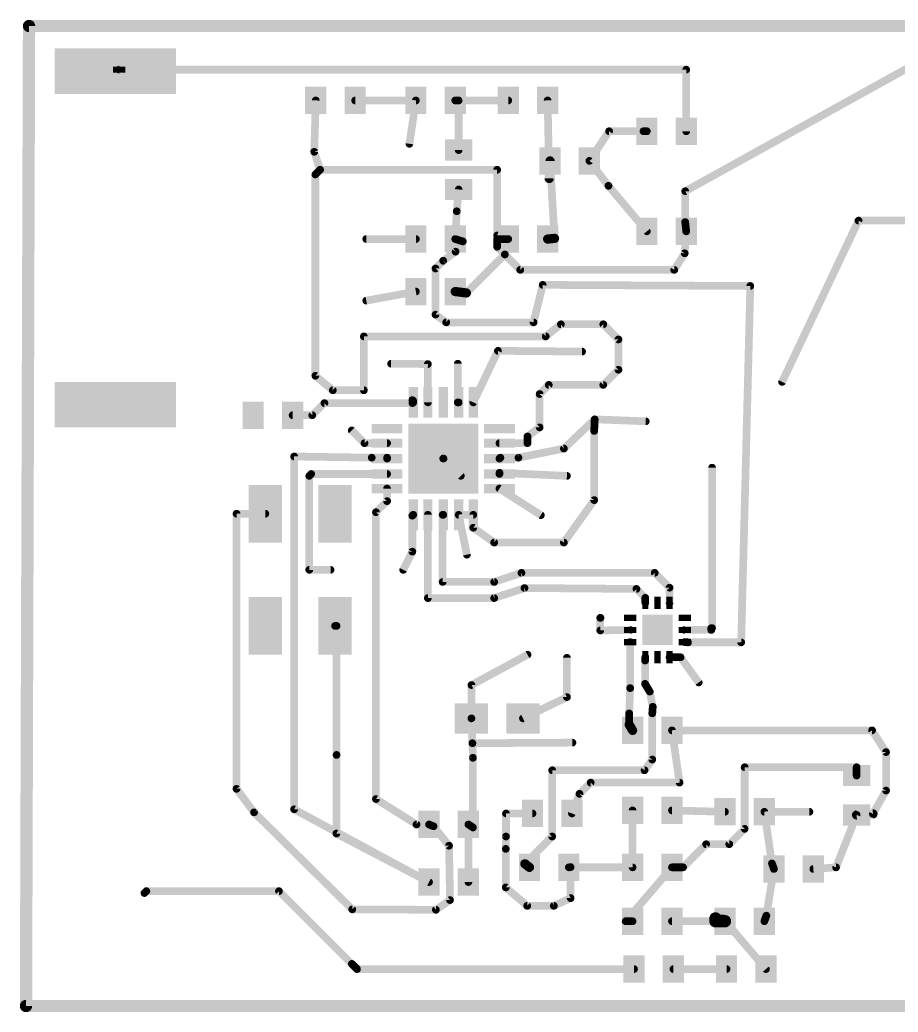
# Model space of a CAD drawing. Extents: x 4.2 to 59.7, y 32.3 to 65.1.
# Drawn here: x 4.15 to 33.13, y 32.31 to 65.04 of the extents above; entities that cross this region are included whole.
import ezdxf

# ---------------------------------------------------------------- set-up
doc = ezdxf.new("R2010")
doc.units = 0
doc.layers.add('1', color=22, linetype='CONTINUOUS')

# ---------------------------------------------------------------- blocks, each defined once
blk = doc.blocks.new('RECT')
blk.add_solid([(-0.5, -0.5), (0.5, -0.5), (-0.5, 0.5), (0.5, 0.5)])

msp = doc.modelspace()

# ---------------------------------------------------------------- linework, layer by layer
at = {"layer": '1'}
for points, const_width in [([(4.354, 32.512), (4.454, 64.84)], 0.4064), ([(4.454, 64.84), (59.536, 64.84)], 0.4064), ([(7.43, 63.4), (26.136, 63.4)], 0.254), ([(26.102, 59.39), (33.528, 63.5)], 0.254), ([(26.136, 63.4), (26.136, 61.368)], 0.254), ([(13.914, 62.384), (13.864, 60.69)], 0.254), ([(17.216, 62.384), (15.214, 62.384)], 0.254), ([(17.216, 62.384), (17.004, 60.954)], 0.254), ([(18.516, 62.384), (20.264, 62.384)], 0.254), ([(18.516, 62.384), (18.628, 62.384)], 0.254), ([(18.628, 62.384), (18.628, 60.748)], 0.254), ([(21.564, 62.384), (21.614, 59.812)], 0.254), ([(23.592, 61.368), (22.942, 60.39)], 0.254), ([(24.836, 61.368), (23.592, 61.368)], 0.254), ([(24.836, 61.368), (24.724, 61.368)], 0.254), ([(13.864, 60.69), (14.056, 60.098)], 0.254), ([(21.614, 59.812), (21.642, 60.39)], 0.3048), ([(21.642, 60.39), (21.792, 57.834)], 0.254), ([(23.57, 59.568), (22.942, 60.39)], 0.254), ([(13.9, 59.942), (14.056, 60.098)], 0.254), ([(13.9, 53.3), (13.9, 59.942)], 0.254), ([(14.056, 60.098), (19.898, 60.098)], 0.254), ([(19.898, 60.098), (19.898, 57.928)], 0.254), ([(24.836, 58.066), (23.57, 59.568)], 0.254), ([(18.628, 59.448), (18.566, 58.728)], 0.254), ([(26.102, 58.374), (26.102, 59.39)], 0.254), ([(18.566, 58.728), (18.516, 57.812)], 0.254), ([(26.136, 58.066), (26.102, 58.374)], 0.254), ([(31.82, 58.42), (29.3, 53.1)], 0.254), ([(33.528, 58.42), (31.82, 58.42)], 0.254), ([(19.898, 57.928), (20.264, 57.812)], 0.254), ([(21.792, 57.834), (21.564, 57.812)], 0.3048), ([(26.136, 58.066), (26.086, 57.342)], 0.254), ([(17.216, 57.812), (15.58, 57.812)], 0.254), ([(18.516, 57.812), (18.766, 57.734)], 0.254), ([(18.766, 57.734), (18.528, 57.396)], 0.254), ([(20.264, 57.812), (19.898, 57.812)], 0.254), ([(19.898, 57.812), (19.898, 57.558)], 0.254), ([(19.898, 57.558), (20.152, 57.304)], 0.254), ([(18.528, 57.396), (18.118, 57.096)], 0.254), ([(18.882, 56.034), (20.152, 57.304)], 0.254), ([(20.66, 56.796), (20.152, 57.304)], 0.254), ([(26.086, 57.342), (25.74, 56.796)], 0.254), ([(18.118, 57.096), (17.864, 56.842)], 0.254), ([(17.864, 56.842), (17.864, 55.318)], 0.254), ([(25.74, 56.796), (20.66, 56.796)], 0.254), ([(21.1, 55.064), (21.4, 56.3)], 0.254), ([(21.4, 56.3), (28.25, 56.264)], 0.254), ([(28.25, 56.264), (27.95, 44.508)], 0.254), ([(15.58, 55.78), (17.216, 56.08)], 0.254), ([(18.516, 56.08), (18.882, 56.034)], 0.3048), ([(17.864, 55.318), (18.218, 55.064)], 0.254), ([(18.218, 55.064), (21.1, 55.064)], 0.254), ([(21.5, 54.6), (22, 55)], 0.254), ([(22, 55), (23.4, 55)], 0.254), ([(23.4, 55), (23.9, 54.5)], 0.254), ([(15.5, 52.8242), (15.5, 54.6)], 0.254), ([(15.5, 54.6), (21.5, 54.6)], 0.254), ([(23.9, 54.5), (23.9, 53.5)], 0.254), ([(19.1106, 52.4242), (19.9242, 54.1242)], 0.254), ([(19.9242, 54.1242), (22.7, 54.1)], 0.254), ([(17.612, 53.688), (16.4, 53.7)], 0.254), ([(17.612, 52.4242), (17.612, 53.688)], 0.254), ([(18.6, 52.4242), (18.6, 53.7)], 0.254), ([(14.4758, 52.8242), (13.9, 53.3)], 0.254), ([(23.9, 53.5), (23.4, 53)], 0.254), ([(21.6, 53), (21.3, 52.7)], 0.254), ([(23.4, 53), (21.6, 53)], 0.254), ([(14.4758, 52.8242), (15.5, 52.8242)], 0.254), ([(21.3, 52.7), (21.3, 51.6)], 0.254), ([(13.8, 52), (14.2, 52.4)], 0.254), ([(14.2, 52.4), (17.1052, 52.4)], 0.254), ([(17.1294, 52.4706), (17.1, 52.5)], 0.254), ([(17.1052, 52.4), (17.1294, 52.4242)], 0.254), ([(17.1294, 52.4242), (17.1294, 52.4706)], 0.254), ([(18.628, 52.4242), (18.6, 52.4242)], 0.254), ([(13.15, 52), (13.8, 52)], 0.254), ([(20.9, 51.3), (21.3, 51.6)], 0.254), ([(23.1163, 51.8645), (22.1, 50.9)], 0.254), ([(23.1, 51.4808), (23.1163, 51.8645)], 0.254), ([(24.8, 51.8), (23.1163, 51.8645)], 0.254), ([(15.522, 51.078), (15.1, 51.5)], 0.254), ([(20.9, 51.078), (20.9, 51.3)], 0.254), ([(23.1, 49.2), (23.1, 51.4808)], 0.254), ([(16.2658, 51.078), (15.522, 51.078)], 0.254), ([(19.9742, 51.078), (20.9, 51.078)], 0.254), ([(13.2, 39), (13.2, 50.6394)], 0.254), ([(13.2, 50.6394), (15.7606, 50.6)], 0.254), ([(22.1, 50.9), (20.6, 50.6)], 0.254), ([(15.7606, 50.6), (16.2658, 50.6)], 0.254), ([(16.2658, 50.6), (16.2658, 50.57)], 0.254), ([(18.12, 50.57), (18.13, 50.57)], 0.254), ([(18.13, 50.57), (18.7, 50)], 0.254), ([(20.0042, 50.6), (19.9742, 50.57)], 0.254), ([(20.6, 50.6), (20.0042, 50.6)], 0.254), ([(13.762, 50.062), (13.7, 50)], 0.254), ([(13.7, 50), (13.7, 46.9)], 0.254), ([(16.2658, 50.062), (13.762, 50.062)], 0.254), ([(22.2, 50), (19.9742, 50.1)], 0.254), ([(19.9742, 50.1), (19.9742, 50.062)], 0.254), ([(26.988, 44.978), (26.988, 50.27)], 0.254), ([(16.2658, 49.1658), (16.2658, 49.5794)], 0.254), ([(19.9742, 49.5794), (21.3399, 48.7046)], 0.254), ([(15.9, 48.8), (16.2658, 49.1658)], 0.254), ([(22.1, 47.8), (23.1, 49.2)], 0.254), ([(12.25, 48.75), (11.3, 48.75)], 0.254), ([(11.3, 48.75), (11.3, 39.6765)], 0.254), ([(15.9, 39.3385), (15.9, 48.8)], 0.254), ([(17.1, 48.6864), (17.1294, 48.7158)], 0.254), ([(17.1, 47.5), (17.1, 48.6864)], 0.254), ([(17.612, 48.7158), (17.612, 45.968)], 0.254), ([(18.12, 48.7158), (18.1, 48.7158)], 0.254), ([(18.1, 48.7158), (18.1, 46.5)], 0.254), ([(18.628, 48.7158), (19.1106, 48.7158)], 0.254), ([(18.628, 48.7158), (18.9, 47.4)], 0.254), ([(19.1106, 48.7158), (19.1106, 48.2894)], 0.254), ([(19.1106, 48.2894), (19.8, 47.8)], 0.254), ([(19.8, 47.8), (22.1, 47.8)], 0.254), ([(16.8, 46.9), (17.1, 47.5)], 0.254), ([(13.7, 46.9), (14.4, 46.9)], 0.254), ([(19.8, 46.5), (20.7, 46.8)], 0.254), ([(20.7, 46.8), (25.0971, 46.8)], 0.254), ([(25.0971, 46.8), (25.586, 46.3111)], 0.254), ([(18.1, 46.5), (19.8, 46.5)], 0.254), ([(19.8, 45.968), (20.8, 46.3)], 0.254), ([(20.8, 46.3), (24.4944, 46.2703)], 0.254), ([(24.4944, 46.2703), (24.786, 45.9764)], 0.254), ([(25.586, 46.3111), (25.586, 45.816)], 0.254), ([(17.612, 45.968), (19.8, 45.968)], 0.254), ([(24.786, 45.9764), (24.786, 45.816)], 0.254), ([(14.55, 45.05), (14.6, 45.05)], 0.254), ([(14.6, 45.05), (14.6, 40.7944)], 0.254), ([(23.3, 44.9), (23.3, 45.316)], 0.254), ([(23.3, 45.316), (23.308, 45.316)], 0.254), ([(24.286, 44.916), (23.3, 44.9)], 0.254), ([(26.964, 44.916), (26.086, 44.916)], 0.254), ([(26.964, 44.916), (26.964, 44.978)], 0.254), ([(26.964, 44.978), (26.988, 44.978)], 0.254), ([(24.286, 44.516), (24.286, 42.998)], 0.254), ([(26.194, 44.508), (26.086, 44.516)], 0.254), ([(27.95, 44.508), (26.194, 44.508)], 0.254), ([(20.9, 44.1), (19.05, 43.1)], 0.254), ([(22.2, 42.7), (22.2, 44)], 0.254), ([(24.778, 43.908), (24.786, 44.016)], 0.254), ([(24.778, 43.138), (24.778, 43.908)], 0.254), ([(25.948, 44.016), (25.586, 44.016)], 0.254), ([(26.548, 43.184), (25.948, 44.016)], 0.254), ([(19.05, 43.1), (19.05, 42)], 0.254), ([(24.932, 42.884), (24.778, 43.138)], 0.254), ([(24.286, 42.998), (24.254, 42.166)], 0.254), ([(25.032, 42.382), (24.932, 42.884)], 0.254), ([(20.75, 42), (22.2, 42.7)], 0.254), ([(24.254, 42.166), (24.254, 41.796)], 0.254), ([(25.016, 42.166), (25.032, 42.382)], 0.254), ([(25.016, 40.642), (25.016, 42.166)], 0.254), ([(19.05, 42), (19.0815, 41.1801)], 0.254), ([(24.254, 41.796), (24.366, 41.604)], 0.3048), ([(25.666, 41.604), (32.266, 41.604)], 0.254), ([(25.916, 39.88), (25.666, 41.604)], 0.254), ([(32.266, 41.604), (32.728, 40.888)], 0.254), ([(22.3815, 41.2), (19.0815, 41.1801)], 0.254), ([(19.0815, 41.1801), (19.1, 40.7)], 0.254), ([(14.6, 40.7944), (14.5944, 38.2)], 0.254), ([(32.728, 40.888), (32.728, 39.618)], 0.254), ([(19.1, 40.7), (19.1, 38.4)], 0.254), ([(24.762, 40.288), (25.016, 40.642)], 0.254), ([(21.714, 38.102), (21.714, 40.288)], 0.254), ([(21.714, 40.288), (24.762, 40.288)], 0.254), ([(28.064, 38.356), (28.064, 40.388)], 0.254), ([(28.064, 40.388), (31.758, 40.388)], 0.254), ([(31.758, 40.388), (31.758, 40.114)], 0.254), ([(22.614, 39.51), (22.984, 39.88)], 0.254), ([(22.984, 39.88), (25.916, 39.88)], 0.254), ([(11.3, 39.6765), (11.8765, 38.9)], 0.254), ([(22.364, 38.864), (22.614, 39.51)], 0.254), ([(32.728, 39.618), (32.296, 38.848)], 0.254), ([(17.2385, 38.5), (15.9, 39.3385)], 0.254), ([(11.8765, 38.9), (15.1172, 35.7)], 0.254), ([(17.65, 36.6), (13.2, 39)], 0.254), ([(21.064, 38.864), (20.19, 38.864)], 0.254), ([(20.19, 38.864), (20.19, 38.102)], 0.254), ([(24.366, 37.086), (24.366, 38.964)], 0.254), ([(25.666, 38.964), (27.414, 38.918)], 0.254), ([(28.714, 38.918), (28.964, 37.216)], 0.254), ([(28.714, 38.918), (30.2, 38.918)], 0.254), ([(32.296, 38.848), (31.758, 38.814)], 0.3048), ([(17.65, 38.5), (17.2385, 38.5)], 0.254), ([(17.8, 38.4394), (17.65, 38.5)], 0.254), ([(18.95, 38.5), (18.95, 36.6)], 0.254), ([(19.1, 38.4), (18.95, 38.5)], 0.254), ([(31.08, 37.086), (31.758, 38.814)], 0.254), ([(14.5944, 38.2), (17.65, 36.6)], 0.254), ([(18.3106, 37.8), (17.8, 38.4394)], 0.254), ([(27.556, 37.848), (28.064, 38.356)], 0.254), ([(20.19, 38.102), (20.182, 37.694)], 0.254), ([(20.814, 37.202), (21.714, 38.102)], 0.254), ([(26.032, 37.086), (26.794, 37.848)], 0.254), ([(26.794, 37.848), (27.556, 37.848)], 0.254), ([(18.3427, 36.0066), (18.3106, 37.8)], 0.254), ([(20.182, 37.694), (20.182, 36.424)], 0.254), ([(20.964, 37.086), (20.814, 37.202)], 0.3048), ([(28.964, 37.216), (29.03, 37.032)], 0.254), ([(22.322, 37.094), (22.264, 37.086)], 0.254), ([(24.366, 37.086), (22.264, 37.086)], 0.254), ([(22.322, 36.07), (22.322, 37.094)], 0.254), ([(24.138, 35.308), (25.666, 37.086)], 0.254), ([(25.666, 37.086), (26.032, 37.086)], 0.254), ([(29.03, 37.032), (28.78, 35.492)], 0.254), ([(30.33, 37.032), (31.08, 37.086)], 0.254), ([(8.324, 36.3), (8.262, 36.238)], 0.254), ([(12.7, 36.3), (8.324, 36.3)], 0.254), ([(15.27, 33.73), (12.7, 36.3)], 0.254), ([(20.182, 36.424), (20.89, 35.816)], 0.254), ([(17.8762, 35.6856), (18.3427, 36.0066)], 0.254), ([(21.768, 35.816), (22.322, 36.07)], 0.254), ([(15.1172, 35.7), (17.8762, 35.6856)], 0.254), ([(20.89, 35.816), (21.768, 35.816)], 0.254), ([(24.366, 35.308), (24.138, 35.308)], 0.254), ([(25.666, 35.308), (27.414, 35.308)], 0.254), ([(27.1, 35.308), (27.1, 35.4)], 0.4064), ([(27.414, 35.308), (27.1, 35.308)], 0.4064), ([(27.1, 35.4), (27.346, 35.4)], 0.254), ([(27.346, 35.4), (28.766, 33.73)], 0.254), ([(28.78, 35.492), (28.714, 35.308)], 0.254), ([(15.104, 33.9), (15.274, 33.73)], 0.254), ([(15.274, 33.73), (15.27, 33.73)], 0.254), ([(15.274, 33.73), (24.414, 33.73)], 0.254), ([(27.466, 33.73), (25.714, 33.73)], 0.254), ([(59.436, 32.512), (4.354, 32.512)], 0.4064)]:
    msp.add_lwpolyline(points, dxfattribs=dict(at, const_width=const_width))
for points, const_width in [([(4.454, 64.9416, 1), (4.454, 64.7384)], 0.2032), ([(4.5556, 64.8397, 1), (4.3524, 64.8403)], 0.2032), ([(7.43, 63.4635, 1), (7.43, 63.3365)], 0.127), ([(26.1995, 63.4, 1), (26.0725, 63.4)], 0.127), ([(26.136, 63.3365, 1), (26.136, 63.4635)], 0.127), ([(13.9775, 62.3821, 1), (13.8505, 62.3859)], 0.127), ([(15.214, 62.4475, 1), (15.214, 62.3205)], 0.127), ([(17.2788, 62.3747, 1), (17.1532, 62.3933)], 0.127), ([(17.216, 62.3205, 1), (17.216, 62.4475)], 0.127), ([(18.516, 62.4475, 1), (18.516, 62.3205)], 0.127), ([(18.516, 62.4475, 1), (18.516, 62.3205)], 0.127), ([(18.6915, 62.384, 1), (18.5645, 62.384)], 0.127), ([(18.628, 62.3205, 1), (18.628, 62.4475)], 0.127), ([(20.264, 62.3205, 1), (20.264, 62.4475)], 0.127), ([(21.6275, 62.3852, 1), (21.5005, 62.3828)], 0.127), ([(23.592, 61.4315, 1), (23.592, 61.3045)], 0.127), ([(23.6449, 61.3329, 1), (23.5391, 61.4031)], 0.127), ([(24.724, 61.4315, 1), (24.724, 61.3045)], 0.127), ([(24.836, 61.3045, 1), (24.836, 61.4315)], 0.127), ([(24.836, 61.3045, 1), (24.836, 61.4315)], 0.127), ([(26.0725, 61.368, 1), (26.1995, 61.368)], 0.127), ([(16.9412, 60.9633, 1), (17.0668, 60.9447)], 0.127), ([(13.9244, 60.7096, 1), (13.8036, 60.6704)], 0.127), ([(13.8005, 60.6919, 1), (13.9275, 60.6881)], 0.127), ([(18.5645, 60.748, 1), (18.6915, 60.748)], 0.127), ([(21.7181, 60.3863, 1), (21.5659, 60.3937)], 0.1524), ([(21.7054, 60.3937, 1), (21.5786, 60.3863)], 0.127), ([(22.9925, 60.4286, 1), (22.8915, 60.3514)], 0.127), ([(22.8891, 60.4251, 1), (22.9949, 60.3549)], 0.127), ([(13.9635, 59.942, 1), (13.8365, 59.942)], 0.127), ([(13.8551, 59.9869, 1), (13.9449, 59.8971)], 0.127), ([(14.056, 60.1615, 1), (14.056, 60.0345)], 0.127), ([(13.9956, 60.0784, 1), (14.1164, 60.1176)], 0.127), ([(14.1009, 60.0531, 1), (14.0111, 60.1429)], 0.127), ([(19.9615, 60.098, 1), (19.8345, 60.098)], 0.127), ([(19.898, 60.0345, 1), (19.898, 60.1615)], 0.127), ([(21.5379, 59.8157, 1), (21.6901, 59.8083)], 0.1524), ([(21.5505, 59.8108, 1), (21.6775, 59.8132)], 0.127), ([(23.6186, 59.6089, 1), (23.5214, 59.5271)], 0.127), ([(23.5195, 59.5294, 1), (23.6205, 59.6066)], 0.127), ([(18.6913, 59.4426, 1), (18.5647, 59.4534)], 0.127), ([(26.1655, 59.39, 1), (26.0385, 59.39)], 0.127), ([(26.0713, 59.4456, 1), (26.1327, 59.3344)], 0.127), ([(18.5027, 58.7334, 1), (18.6293, 58.7226)], 0.127), ([(18.6294, 58.7245, 1), (18.5026, 58.7315)], 0.127), ([(26.1651, 58.381, 1), (26.0389, 58.367)], 0.127), ([(26.0385, 58.374, 1), (26.1655, 58.374)], 0.127), ([(31.82, 58.4835, 1), (31.82, 58.3565)], 0.127), ([(31.8774, 58.3928, 1), (31.7626, 58.4472)], 0.127), ([(19.9172, 57.9885, 1), (19.8788, 57.8675)], 0.127), ([(19.8345, 57.928, 1), (19.9615, 57.928)], 0.127), ([(21.5567, 57.8878, 1), (21.5713, 57.7362)], 0.1524), ([(21.7993, 57.7582, 1), (21.7847, 57.9098)], 0.1524), ([(24.7874, 58.0251, 1), (24.8846, 58.1069)], 0.127), ([(26.1993, 58.0616, 1), (26.0727, 58.0704)], 0.127), ([(26.0729, 58.059, 1), (26.1991, 58.073)], 0.127), ([(15.58, 57.8755, 1), (15.58, 57.7485)], 0.127), ([(17.216, 57.7485, 1), (17.216, 57.8755)], 0.127), ([(18.5349, 57.8726, 1), (18.4971, 57.7514)], 0.127), ([(18.4526, 57.8155, 1), (18.5794, 57.8085)], 0.127), ([(18.8179, 57.6974, 1), (18.7141, 57.7706)], 0.127), ([(18.7471, 57.6734, 1), (18.7849, 57.7946)], 0.127), ([(19.898, 57.8755, 1), (19.898, 57.7485)], 0.127), ([(19.9615, 57.812, 1), (19.8345, 57.812)], 0.127), ([(19.9429, 57.6029, 1), (19.8531, 57.5131)], 0.127), ([(19.8345, 57.558, 1), (19.9615, 57.558)], 0.127), ([(20.2448, 57.7515, 1), (20.2832, 57.8725)], 0.127), ([(20.264, 57.7485, 1), (20.264, 57.8755)], 0.127), ([(21.7286, 57.8303, 1), (21.8554, 57.8377)], 0.127), ([(18.4761, 57.4326, 1), (18.5799, 57.3594)], 0.127), ([(18.5655, 57.3448, 1), (18.4905, 57.4472)], 0.127), ([(20.1969, 57.3489, 1), (20.1071, 57.2591)], 0.127), ([(20.1969, 57.2591, 1), (20.1071, 57.3489)], 0.127), ([(20.1071, 57.2591, 1), (20.1969, 57.3489)], 0.127), ([(26.0227, 57.3464, 1), (26.1493, 57.3376)], 0.127), ([(26.1396, 57.308, 1), (26.0324, 57.376)], 0.127), ([(17.9275, 56.842, 1), (17.8005, 56.842)], 0.127), ([(18.0805, 57.1472, 1), (18.1555, 57.0448)], 0.127), ([(18.1629, 57.0511, 1), (18.0731, 57.1409)], 0.127), ([(17.8191, 56.8869, 1), (17.9089, 56.7971)], 0.127), ([(20.66, 56.8595, 1), (20.66, 56.7325)], 0.127), ([(20.6151, 56.7511, 1), (20.7049, 56.8409)], 0.127), ([(25.6864, 56.83, 1), (25.7936, 56.762)], 0.127), ([(25.74, 56.7325, 1), (25.74, 56.8595)], 0.127), ([(21.4003, 56.3635, 1), (21.3997, 56.2365)], 0.127), ([(21.4617, 56.285, 1), (21.3383, 56.315)], 0.127), ([(28.3135, 56.2624, 1), (28.1865, 56.2656)], 0.127), ([(28.2497, 56.2005, 1), (28.2503, 56.3275)], 0.127), ([(17.2275, 56.0175, 1), (17.2045, 56.1425)], 0.127), ([(18.5255, 56.1556, 1), (18.5065, 56.0044)], 0.1524), ([(18.8371, 56.0789, 1), (18.9269, 55.9891)], 0.127), ([(18.8725, 55.9584, 1), (18.8915, 56.1096)], 0.1524), ([(15.5685, 55.8425, 1), (15.5915, 55.7175)], 0.127), ([(17.901, 55.3696, 1), (17.827, 55.2664)], 0.127), ([(17.8005, 55.318, 1), (17.9275, 55.318)], 0.127), ([(18.218, 55.1275, 1), (18.218, 55.0005)], 0.127), ([(18.181, 55.0124, 1), (18.255, 55.1156)], 0.127), ([(21.0383, 55.079, 1), (21.1617, 55.049)], 0.127), ([(21.1, 55.0005, 1), (21.1, 55.1275)], 0.127), ([(22, 55.0635, 1), (22, 54.9365)], 0.127), ([(22.0397, 54.9504, 1), (21.9603, 55.0496)], 0.127), ([(23.4449, 55.0449, 1), (23.3551, 54.9551)], 0.127), ([(23.4, 54.9365, 1), (23.4, 55.0635)], 0.127), ([(15.5635, 54.6, 1), (15.4365, 54.6)], 0.127), ([(15.5, 54.6635, 1), (15.5, 54.5365)], 0.127), ([(21.4603, 54.6496, 1), (21.5397, 54.5504)], 0.127), ([(21.5, 54.5365, 1), (21.5, 54.6635)], 0.127), ([(23.9635, 54.5, 1), (23.8365, 54.5)], 0.127), ([(23.8551, 54.4551, 1), (23.9449, 54.5449)], 0.127), ([(19.9248, 54.1877, 1), (19.9236, 54.0607)], 0.127), ([(19.9815, 54.0968, 1), (19.8669, 54.1516)], 0.127), ([(22.6994, 54.0365, 1), (22.7006, 54.1635)], 0.127), ([(16.4006, 53.7635, 1), (16.3994, 53.6365)], 0.127), ([(17.6755, 53.688, 1), (17.5485, 53.688)], 0.127), ([(17.6114, 53.6245, 1), (17.6126, 53.7515)], 0.127), ([(18.6635, 53.7, 1), (18.5365, 53.7)], 0.127), ([(13.9404, 53.349, 1), (13.8596, 53.251)], 0.127), ([(13.8365, 53.3, 1), (13.9635, 53.3)], 0.127), ([(23.8365, 53.5, 1), (23.9635, 53.5)], 0.127), ([(23.9449, 53.4551, 1), (23.8551, 53.5449)], 0.127), ([(21.6, 53.0635, 1), (21.6, 52.9365)], 0.127), ([(21.6449, 52.9551, 1), (21.5551, 53.0449)], 0.127), ([(23.3551, 53.0449, 1), (23.4449, 52.9551)], 0.127), ([(23.4, 52.9365, 1), (23.4, 53.0635)], 0.127), ([(29.2426, 53.1272, 1), (29.3574, 53.0728)], 0.127), ([(14.4758, 52.8877, 1), (14.4758, 52.7607)], 0.127), ([(14.4354, 52.7752, 1), (14.5162, 52.8732)], 0.127), ([(15.4365, 52.8242, 1), (15.5635, 52.8242)], 0.127), ([(15.5, 52.7607, 1), (15.5, 52.8877)], 0.127), ([(21.3635, 52.7, 1), (21.2365, 52.7)], 0.127), ([(21.2551, 52.7449, 1), (21.3449, 52.6551)], 0.127), ([(14.2, 52.4635, 1), (14.2, 52.3365)], 0.127), ([(14.2449, 52.3551, 1), (14.1551, 52.4449)], 0.127), ([(17.1449, 52.5449, 1), (17.0551, 52.4551)], 0.127), ([(17.0603, 52.4449, 1), (17.1501, 52.3551)], 0.127), ([(17.1929, 52.4706, 1), (17.0659, 52.4706)], 0.127), ([(17.0659, 52.4242, 1), (17.1929, 52.4242)], 0.127), ([(17.0845, 52.4257, 1), (17.1743, 52.5155)], 0.127), ([(17.1743, 52.3793, 1), (17.0845, 52.4691)], 0.127), ([(17.1052, 52.3365, 1), (17.1052, 52.4635)], 0.127), ([(17.5485, 52.4242, 1), (17.6755, 52.4242)], 0.127), ([(18.6, 52.4877, 1), (18.6, 52.3607)], 0.127), ([(18.5365, 52.4242, 1), (18.6635, 52.4242)], 0.127), ([(18.628, 52.3607, 1), (18.628, 52.4877)], 0.127), ([(19.0533, 52.4516, 1), (19.1679, 52.3968)], 0.127), ([(13.15, 52.0635, 1), (13.15, 51.9365)], 0.127), ([(13.7551, 52.0449, 1), (13.8449, 51.9551)], 0.127), ([(13.8, 51.9365, 1), (13.8, 52.0635)], 0.127), ([(21.3381, 51.5492, 1), (21.2619, 51.6508)], 0.127), ([(23.1187, 51.928, 1), (23.1139, 51.8011)], 0.127), ([(23.1797, 51.8618, 1), (23.0529, 51.8672)], 0.127), ([(23.16, 51.8185, 1), (23.0726, 51.9106)], 0.127), ([(24.7976, 51.7365, 1), (24.8024, 51.8635)], 0.127), ([(15.1449, 51.5449, 1), (15.0551, 51.4551)], 0.127), ([(20.9635, 51.3, 1), (20.8365, 51.3)], 0.127), ([(20.8619, 51.3508, 1), (20.9381, 51.2492)], 0.127), ([(21.2365, 51.6, 1), (21.3635, 51.6)], 0.127), ([(23.1635, 51.4808, 1), (23.0365, 51.4808)], 0.127), ([(23.0366, 51.4835, 1), (23.1634, 51.4781)], 0.127), ([(15.522, 51.1415, 1), (15.522, 51.0145)], 0.127), ([(15.4771, 51.0331, 1), (15.5669, 51.1229)], 0.127), ([(16.2658, 51.0145, 1), (16.2658, 51.1415)], 0.127), ([(19.9742, 51.1415, 1), (19.9742, 51.0145)], 0.127), ([(20.8365, 51.078, 1), (20.9635, 51.078)], 0.127), ([(20.9, 51.0145, 1), (20.9, 51.1415)], 0.127), ([(13.2635, 50.6394, 1), (13.1365, 50.6394)], 0.127), ([(13.201, 50.7029, 1), (13.199, 50.576)], 0.127), ([(22.0563, 50.9461, 1), (22.1437, 50.8539)], 0.127), ([(22.1125, 50.8377, 1), (22.0875, 50.9623)], 0.127), ([(15.7606, 50.6635, 1), (15.7606, 50.5365)], 0.127), ([(15.7596, 50.5365, 1), (15.7615, 50.6635)], 0.127), ([(16.3293, 50.6, 1), (16.2023, 50.6)], 0.127), ([(16.2023, 50.57, 1), (16.3293, 50.57)], 0.127), ([(16.2658, 50.5365, 1), (16.2658, 50.6635)], 0.127), ([(18.12, 50.6335, 1), (18.12, 50.5065)], 0.127), ([(18.1749, 50.6149, 1), (18.0851, 50.5251)], 0.127), ([(18.13, 50.5065, 1), (18.13, 50.6335)], 0.127), ([(19.9293, 50.6149, 1), (20.0191, 50.5251)], 0.127), ([(20.0042, 50.6635, 1), (20.0042, 50.5365)], 0.127), ([(20.0491, 50.5551, 1), (19.9593, 50.6449)], 0.127), ([(20.5875, 50.6623, 1), (20.6125, 50.5377)], 0.127), ([(20.6, 50.5365, 1), (20.6, 50.6635)], 0.127), ([(13.7635, 50, 1), (13.6365, 50)], 0.127), ([(13.6551, 50.0449, 1), (13.7449, 49.9551)], 0.127), ([(13.762, 50.1255, 1), (13.762, 49.9985)], 0.127), ([(13.8069, 50.0171, 1), (13.7171, 50.1069)], 0.127), ([(16.2658, 49.9985, 1), (16.2658, 50.1255)], 0.127), ([(18.6551, 49.9551, 1), (18.7449, 50.0449)], 0.127), ([(19.9771, 50.1634, 1), (19.9713, 50.0366)], 0.127), ([(20.0377, 50.1, 1), (19.9107, 50.1)], 0.127), ([(19.9107, 50.062, 1), (20.0377, 50.062)], 0.127), ([(22.1971, 49.9366, 1), (22.2029, 50.0634)], 0.127), ([(27.0515, 50.27, 1), (26.9245, 50.27)], 0.127), ([(16.3293, 49.5794, 1), (16.2023, 49.5794)], 0.127), ([(20.0085, 49.6329, 1), (19.9399, 49.5259)], 0.127), ([(16.2023, 49.1658, 1), (16.3293, 49.1658)], 0.127), ([(16.3107, 49.1209, 1), (16.2209, 49.2107)], 0.127), ([(23.0365, 49.2, 1), (23.1635, 49.2)], 0.127), ([(23.1517, 49.1631, 1), (23.0483, 49.2369)], 0.127), ([(11.3, 48.8135, 1), (11.3, 48.6865)], 0.127), ([(11.3635, 48.75, 1), (11.2365, 48.75)], 0.127), ([(12.25, 48.6865, 1), (12.25, 48.8135)], 0.127), ([(15.9635, 48.8, 1), (15.8365, 48.8)], 0.127), ([(15.8551, 48.8449, 1), (15.9449, 48.7551)], 0.127), ([(17.1635, 48.6864, 1), (17.0365, 48.6864)], 0.127), ([(17.0551, 48.7313, 1), (17.1449, 48.6415)], 0.127), ([(17.1743, 48.6709, 1), (17.0845, 48.7607)], 0.127), ([(17.6755, 48.7158, 1), (17.5485, 48.7158)], 0.127), ([(18.1, 48.7793, 1), (18.1, 48.6523)], 0.127), ([(18.1635, 48.7158, 1), (18.0365, 48.7158)], 0.127), ([(18.12, 48.6523, 1), (18.12, 48.7793)], 0.127), ([(18.628, 48.7793, 1), (18.628, 48.6523)], 0.127), ([(18.6902, 48.7287, 1), (18.5658, 48.7029)], 0.127), ([(19.1741, 48.7158, 1), (19.0471, 48.7158)], 0.127), ([(19.1106, 48.6523, 1), (19.1106, 48.7793)], 0.127), ([(21.3057, 48.6511, 1), (21.3742, 48.758)], 0.127), ([(19.1474, 48.3412, 1), (19.0738, 48.2376)], 0.127), ([(19.0471, 48.2894, 1), (19.1741, 48.2894)], 0.127), ([(19.8, 47.8635, 1), (19.8, 47.7365)], 0.127), ([(19.7632, 47.7482, 1), (19.8368, 47.8518)], 0.127), ([(22.0483, 47.8369, 1), (22.1517, 47.7631)], 0.127), ([(22.1, 47.7365, 1), (22.1, 47.8635)], 0.127), ([(17.0365, 47.5, 1), (17.1635, 47.5)], 0.127), ([(17.1568, 47.4716, 1), (17.0432, 47.5284)], 0.127), ([(18.8378, 47.3871, 1), (18.9622, 47.4129)], 0.127), ([(13.7, 46.9635, 1), (13.7, 46.8365)], 0.127), ([(13.6365, 46.9, 1), (13.7635, 46.9)], 0.127), ([(14.4, 46.8365, 1), (14.4, 46.9635)], 0.127), ([(16.7432, 46.9284, 1), (16.8568, 46.8716)], 0.127), ([(20.7, 46.8635, 1), (20.7, 46.7365)], 0.127), ([(20.7201, 46.7398, 1), (20.6799, 46.8602)], 0.127), ([(25.142, 46.8449, 1), (25.0522, 46.7551)], 0.127), ([(25.0971, 46.7365, 1), (25.0971, 46.8635)], 0.127), ([(18.1, 46.5635, 1), (18.1, 46.4365)], 0.127), ([(18.0365, 46.5, 1), (18.1635, 46.5)], 0.127), ([(19.7799, 46.5602, 1), (19.8201, 46.4398)], 0.127), ([(19.8, 46.4365, 1), (19.8, 46.5635)], 0.127), ([(20.8005, 46.3635, 1), (20.7995, 46.2365)], 0.127), ([(20.82, 46.2397, 1), (20.78, 46.3603)], 0.127), ([(24.5395, 46.3151, 1), (24.4493, 46.2256)], 0.127), ([(24.4939, 46.2068, 1), (24.4949, 46.3338)], 0.127), ([(25.6495, 46.3111, 1), (25.5225, 46.3111)], 0.127), ([(25.5411, 46.2662, 1), (25.6309, 46.356)], 0.127), ([(17.612, 46.0315, 1), (17.612, 45.9045)], 0.127), ([(17.5485, 45.968, 1), (17.6755, 45.968)], 0.127), ([(19.78, 46.0283, 1), (19.82, 45.9077)], 0.127), ([(19.8, 45.9045, 1), (19.8, 46.0315)], 0.127), ([(24.8495, 45.9764, 1), (24.7225, 45.9764)], 0.127), ([(24.7225, 45.816, 1), (24.8495, 45.816)], 0.127), ([(24.7409, 45.9317, 1), (24.8311, 46.0211)], 0.127), ([(25.5225, 45.816, 1), (25.6495, 45.816)], 0.127), ([(14.55, 45.1135, 1), (14.55, 44.9865)], 0.127), ([(14.6635, 45.05, 1), (14.5365, 45.05)], 0.127), ([(14.6, 44.9865, 1), (14.6, 45.1135)], 0.127), ([(23.3635, 45.316, 1), (23.2365, 45.316)], 0.127), ([(23.3, 45.3795, 1), (23.3, 45.2525)], 0.127), ([(23.308, 45.2525, 1), (23.308, 45.3795)], 0.127), ([(23.299, 44.9635, 1), (23.301, 44.8365)], 0.127), ([(23.2365, 44.9, 1), (23.3635, 44.9)], 0.127), ([(24.287, 44.8525, 1), (24.285, 44.9795)], 0.127), ([(26.086, 44.9795, 1), (26.086, 44.8525)], 0.127), ([(27.0275, 44.978, 1), (26.9005, 44.978)], 0.127), ([(26.964, 45.0415, 1), (26.964, 44.9145)], 0.127), ([(26.9005, 44.916, 1), (27.0275, 44.916)], 0.127), ([(26.9245, 44.978, 1), (27.0515, 44.978)], 0.127), ([(26.964, 44.8525, 1), (26.964, 44.9795)], 0.127), ([(26.988, 44.9145, 1), (26.988, 45.0415)], 0.127), ([(24.3495, 44.516, 1), (24.2225, 44.516)], 0.127), ([(26.0907, 44.5793, 1), (26.0813, 44.4527)], 0.127), ([(26.194, 44.5715, 1), (26.194, 44.4445)], 0.127), ([(26.1893, 44.4447, 1), (26.1987, 44.5713)], 0.127), ([(27.8865, 44.5096, 1), (28.0135, 44.5064)], 0.127), ([(27.95, 44.4445, 1), (27.95, 44.5715)], 0.127), ([(20.9302, 44.0441, 1), (20.8698, 44.1559)], 0.127), ([(22.2635, 44, 1), (22.1365, 44)], 0.127), ([(24.8415, 43.908, 1), (24.7145, 43.908)], 0.127), ([(24.7147, 43.9127, 1), (24.8413, 43.9033)], 0.127), ([(24.8493, 44.0113, 1), (24.7227, 44.0207)], 0.127), ([(25.586, 44.0795, 1), (25.586, 43.9525)], 0.127), ([(25.9995, 44.0531, 1), (25.8965, 43.9789)], 0.127), ([(25.948, 43.9525, 1), (25.948, 44.0795)], 0.127), ([(19.1135, 43.1, 1), (18.9865, 43.1)], 0.127), ([(19.0198, 43.1559, 1), (19.0802, 43.0441)], 0.127), ([(24.8323, 43.1709, 1), (24.7237, 43.1051)], 0.127), ([(26.4965, 43.1469, 1), (26.5995, 43.2211)], 0.127), ([(24.3495, 42.9956, 1), (24.2225, 43.0004)], 0.127), ([(24.2225, 42.998, 1), (24.3495, 42.998)], 0.127), ([(24.7145, 43.138, 1), (24.8415, 43.138)], 0.127), ([(24.9943, 42.8964, 1), (24.8697, 42.8716)], 0.127), ([(24.8777, 42.8511, 1), (24.9863, 42.9169)], 0.127), ([(22.1365, 42.7, 1), (22.2635, 42.7)], 0.127), ([(22.2276, 42.6428, 1), (22.1724, 42.7572)], 0.127), ([(24.3175, 42.166, 1), (24.1905, 42.166)], 0.127), ([(24.1905, 42.1684, 1), (24.3175, 42.1636)], 0.127), ([(25.0795, 42.166, 1), (24.9525, 42.166)], 0.127), ([(24.9527, 42.1707, 1), (25.0793, 42.1613)], 0.127), ([(25.0953, 42.3773, 1), (24.9687, 42.3867)], 0.127), ([(24.9697, 42.3696, 1), (25.0943, 42.3944)], 0.127), ([(19.1135, 42.0024, 1), (18.9865, 41.9976)], 0.127), ([(18.9865, 42, 1), (19.1135, 42)], 0.127), ([(20.7224, 42.0572, 1), (20.7776, 41.9428)], 0.127), ([(24.3198, 41.8344, 1), (24.1882, 41.7576)], 0.1524), ([(24.1905, 41.796, 1), (24.3175, 41.796)], 0.127), ([(24.3002, 41.5656, 1), (24.4318, 41.6424)], 0.1524), ([(25.666, 41.6675, 1), (25.666, 41.5405)], 0.127), ([(25.7288, 41.6131, 1), (25.6032, 41.5949)], 0.127), ([(32.3194, 41.6384, 1), (32.2126, 41.5696)], 0.127), ([(32.266, 41.5405, 1), (32.266, 41.6675)], 0.127), ([(19.0812, 41.2436, 1), (19.0819, 41.1166)], 0.127), ([(19.145, 41.1825, 1), (19.0181, 41.1776)], 0.127), ([(19.0181, 41.1776, 1), (19.145, 41.1825)], 0.127), ([(22.3819, 41.1365, 1), (22.3812, 41.2635)], 0.127), ([(14.6635, 40.7943, 1), (14.5365, 40.7946)], 0.127), ([(32.7915, 40.888, 1), (32.6645, 40.888)], 0.127), ([(32.6746, 40.8536, 1), (32.7814, 40.9224)], 0.127), ([(14.5365, 40.7944, 1), (14.6635, 40.7944)], 0.127), ([(19.1635, 40.7, 1), (19.0365, 40.7)], 0.127), ([(19.0365, 40.6976, 1), (19.1635, 40.7024)], 0.127), ([(24.9525, 40.642, 1), (25.0795, 40.642)], 0.127), ([(25.0676, 40.605, 1), (24.9644, 40.679)], 0.127), ([(21.7775, 40.288, 1), (21.6505, 40.288)], 0.127), ([(21.714, 40.3515, 1), (21.714, 40.2245)], 0.127), ([(24.7104, 40.325, 1), (24.8136, 40.251)], 0.127), ([(24.762, 40.2245, 1), (24.762, 40.3515)], 0.127), ([(28.1275, 40.388, 1), (28.0005, 40.388)], 0.127), ([(28.064, 40.4515, 1), (28.064, 40.3245)], 0.127), ([(31.8215, 40.388, 1), (31.6945, 40.388)], 0.127), ([(31.758, 40.3245, 1), (31.758, 40.4515)], 0.127), ([(22.984, 39.9435, 1), (22.984, 39.8165)], 0.127), ([(23.0289, 39.8351, 1), (22.9391, 39.9249)], 0.127), ([(25.8532, 39.8709, 1), (25.9788, 39.8891)], 0.127), ([(25.916, 39.8165, 1), (25.916, 39.9435)], 0.127), ([(31.6945, 40.114, 1), (31.8215, 40.114)], 0.127), ([(11.351, 39.7143, 1), (11.249, 39.6386)], 0.127), ([(11.2365, 39.6765, 1), (11.3635, 39.6765)], 0.127), ([(22.5691, 39.5549, 1), (22.6589, 39.4651)], 0.127), ([(22.6732, 39.4871, 1), (22.5548, 39.5329)], 0.127), ([(32.6645, 39.618, 1), (32.7915, 39.618)], 0.127), ([(32.7834, 39.5869, 1), (32.6726, 39.6491)], 0.127), ([(15.9337, 39.3923, 1), (15.8663, 39.2847)], 0.127), ([(15.8365, 39.3385, 1), (15.9635, 39.3385)], 0.127), ([(11.9211, 38.9452, 1), (11.8319, 38.8548)], 0.127), ([(11.8255, 38.8621, 1), (11.9275, 38.9379)], 0.127), ([(13.2301, 39.0559, 1), (13.1699, 38.9441)], 0.127), ([(13.1365, 39, 1), (13.2635, 39)], 0.127), ([(20.19, 38.9275, 1), (20.19, 38.8005)], 0.127), ([(20.2535, 38.864, 1), (20.1265, 38.864)], 0.127), ([(21.064, 38.8005, 1), (21.064, 38.9275)], 0.127), ([(24.4295, 38.964, 1), (24.3025, 38.964)], 0.127), ([(25.6677, 39.0275, 1), (25.6643, 38.9005)], 0.127), ([(27.4123, 38.8545, 1), (27.4157, 38.9815)], 0.127), ([(28.7768, 38.9272, 1), (28.6512, 38.9088)], 0.127), ([(28.714, 38.9815, 1), (28.714, 38.8545)], 0.127), ([(30.2, 38.8545, 1), (30.2, 38.9815)], 0.127), ([(31.7532, 38.89, 1), (31.7628, 38.738)], 0.1524), ([(32.3008, 38.772, 1), (32.2912, 38.924)], 0.1524), ([(17.2385, 38.5635, 1), (17.2385, 38.4365)], 0.127), ([(17.6738, 38.5589, 1), (17.6262, 38.4411)], 0.127), ([(17.65, 38.4365, 1), (17.65, 38.5635)], 0.127), ([(19.0135, 38.5, 1), (18.8865, 38.5)], 0.127), ([(18.9852, 38.5528, 1), (18.9148, 38.4472)], 0.127), ([(22.3048, 38.8869, 1), (22.4232, 38.8411)], 0.127), ([(31.8171, 38.7908, 1), (31.6989, 38.8372)], 0.127), ([(32.2406, 38.8791, 1), (32.3514, 38.8169)], 0.127), ([(14.6239, 38.2563, 1), (14.565, 38.1437)], 0.127), ([(17.2048, 38.4462, 1), (17.2722, 38.5538)], 0.127), ([(17.8496, 38.4791, 1), (17.7504, 38.3998)], 0.127), ([(17.7762, 38.3806, 1), (17.8238, 38.4983)], 0.127), ([(19.0365, 38.4, 1), (19.1635, 38.4)], 0.127), ([(19.0648, 38.3472, 1), (19.1352, 38.4528)], 0.127), ([(28.0005, 38.356, 1), (28.1275, 38.356)], 0.127), ([(28.1089, 38.3111, 1), (28.0191, 38.4009)], 0.127), ([(14.5309, 38.2001, 1), (14.6579, 38.1999)], 0.127), ([(20.2535, 38.1008, 1), (20.1265, 38.1032)], 0.127), ([(20.1265, 38.102, 1), (20.2535, 38.102)], 0.127), ([(21.6505, 38.102, 1), (21.7775, 38.102)], 0.127), ([(21.7589, 38.0571, 1), (21.6691, 38.1469)], 0.127), ([(26.794, 37.9115, 1), (26.794, 37.7845)], 0.127), ([(26.8389, 37.8031, 1), (26.7491, 37.8929)], 0.127), ([(27.556, 37.7845, 1), (27.556, 37.9115)], 0.127), ([(18.374, 37.8011, 1), (18.2471, 37.7989)], 0.127), ([(18.2609, 37.7604, 1), (18.3602, 37.8396)], 0.127), ([(20.2455, 37.694, 1), (20.1185, 37.694)], 0.127), ([(20.1185, 37.6952, 1), (20.2455, 37.6928)], 0.127), ([(27.5111, 37.8929, 1), (27.6009, 37.8031)], 0.127), ([(20.8606, 37.2623, 1), (20.7674, 37.1417)], 0.1524), ([(29.0238, 37.2374, 1), (28.9042, 37.1946)], 0.127), ([(20.7691, 37.2469, 1), (20.8589, 37.1571)], 0.127), ([(20.9174, 37.0257, 1), (21.0106, 37.1463)], 0.1524), ([(22.264, 37.1495, 1), (22.264, 37.0225)], 0.127), ([(22.2553, 37.1489, 1), (22.2727, 37.0231)], 0.127), ([(22.3855, 37.094, 1), (22.2585, 37.094)], 0.127), ([(22.3307, 37.0311, 1), (22.3133, 37.1569)], 0.127), ([(24.3025, 37.086, 1), (24.4295, 37.086)], 0.127), ([(24.366, 37.0225, 1), (24.366, 37.1495)], 0.127), ([(25.666, 37.1495, 1), (25.666, 37.0225)], 0.127), ([(25.7142, 37.0446, 1), (25.6178, 37.1274)], 0.127), ([(25.9871, 37.1309, 1), (26.0769, 37.0411)], 0.127), ([(26.032, 37.0225, 1), (26.032, 37.1495)], 0.127), ([(28.9012, 37.2068, 1), (29.0268, 37.2252)], 0.127), ([(29.0927, 37.0218, 1), (28.9673, 37.0422)], 0.127), ([(28.9702, 37.0106, 1), (29.0898, 37.0534)], 0.127), ([(30.3254, 37.0953, 1), (30.3346, 36.9687)], 0.127), ([(31.0209, 37.1092, 1), (31.1391, 37.0628)], 0.127), ([(31.0846, 37.0227, 1), (31.0754, 37.1493)], 0.127), ([(17.6199, 36.5441, 1), (17.6801, 36.6559)], 0.127), ([(17.6205, 36.5437, 1), (17.6795, 36.6563)], 0.127), ([(18.8865, 36.6, 1), (19.0135, 36.6)], 0.127), ([(8.2171, 36.2829, 1), (8.3069, 36.1931)], 0.127), ([(8.324, 36.3635, 1), (8.324, 36.2365)], 0.127), ([(8.3689, 36.2551, 1), (8.2791, 36.3449)], 0.127), ([(12.7449, 36.3449, 1), (12.6551, 36.2551)], 0.127), ([(12.7, 36.2365, 1), (12.7, 36.3635)], 0.127), ([(20.2234, 36.4722, 1), (20.1406, 36.3758)], 0.127), ([(20.1185, 36.424, 1), (20.2455, 36.424)], 0.127), ([(18.2792, 36.0055, 1), (18.4062, 36.0078)], 0.127), ([(18.3787, 35.9543, 1), (18.3067, 36.0589)], 0.127), ([(22.2585, 36.07, 1), (22.3855, 36.07)], 0.127), ([(22.3485, 36.0123, 1), (22.2955, 36.1277)], 0.127), ([(15.1175, 35.7635, 1), (15.1168, 35.6365)], 0.127), ([(15.0725, 35.6548, 1), (15.1618, 35.7452)], 0.127), ([(17.8402, 35.7379, 1), (17.9122, 35.6333)], 0.127), ([(17.8759, 35.6221, 1), (17.8765, 35.7491)], 0.127), ([(20.89, 35.8795, 1), (20.89, 35.7525)], 0.127), ([(20.8486, 35.7678, 1), (20.9314, 35.8642)], 0.127), ([(21.7415, 35.8737, 1), (21.7945, 35.7583)], 0.127), ([(21.768, 35.7525, 1), (21.768, 35.8795)], 0.127), ([(24.138, 35.3715, 1), (24.138, 35.2445)], 0.127), ([(24.0898, 35.3494, 1), (24.1862, 35.2666)], 0.127), ([(24.366, 35.2445, 1), (24.366, 35.3715)], 0.127), ([(25.666, 35.3715, 1), (25.666, 35.2445)], 0.127), ([(27.2016, 35.4, 1), (26.9984, 35.4)], 0.2032), ([(27.1, 35.4096, 1), (27.1, 35.2064)], 0.2032), ([(26.9984, 35.308, 1), (27.2016, 35.308)], 0.2032), ([(27.1, 35.4635, 1), (27.1, 35.3365)], 0.127), ([(27.3944, 35.4411, 1), (27.2976, 35.3589)], 0.127), ([(27.346, 35.3365, 1), (27.346, 35.4635)], 0.127), ([(27.414, 35.2064, 1), (27.414, 35.4096)], 0.2032), ([(27.414, 35.2445, 1), (27.414, 35.3715)], 0.127), ([(28.6542, 35.3294, 1), (28.7738, 35.2866)], 0.127), ([(28.7173, 35.5022, 1), (28.8427, 35.4818)], 0.127), ([(28.8398, 35.4706, 1), (28.7202, 35.5134)], 0.127), ([(15.1489, 33.9449, 1), (15.0591, 33.8551)], 0.127), ([(15.27, 33.7935, 1), (15.27, 33.6665)], 0.127), ([(15.274, 33.7935, 1), (15.274, 33.6665)], 0.127), ([(15.2251, 33.6851, 1), (15.3149, 33.7749)], 0.127), ([(15.2291, 33.6851, 1), (15.3189, 33.7749)], 0.127), ([(15.274, 33.6665, 1), (15.274, 33.7935)], 0.127), ([(24.414, 33.6665, 1), (24.414, 33.7935)], 0.127), ([(25.714, 33.7935, 1), (25.714, 33.6665)], 0.127), ([(27.466, 33.6665, 1), (27.466, 33.7935)], 0.127), ([(28.7176, 33.6889, 1), (28.8144, 33.7711)], 0.127), ([(4.354, 32.6136, 1), (4.354, 32.4104)], 0.2032), ([(4.2524, 32.5123, 1), (4.4556, 32.5117)], 0.2032)]:
    msp.add_lwpolyline(points, format="xyb", dxfattribs=dict(at, const_width=const_width))

# ---------------------------------------------------------------- block references
for p, xscale, yscale, rotation in [((5.45, 63.35), 1.5, 0.3, 270), ((7.4, 63.35), 1.5, 3.8, 270), ((18.628, 60.748), 0.7, 0.9, 90), ((18.628, 59.448), 0.7, 0.9, 90), ((20.264, 57.812), 0.7, 0.9, 180), ((21.564, 57.812), 0.7, 0.9, 180), ((7.3, 52.35), 1.5, 4, 270), ((17.1294, 52.4242), 0.3048, 1.016, 180), ((17.612, 52.4242), 0.3048, 1.016, 180), ((18.12, 52.4242), 0.3048, 1.016, 180), ((18.628, 52.4242), 0.3048, 1.016, 180), ((19.1106, 52.4242), 0.3048, 1.016, 180), ((18.12, 50.57), 2.3114, 2.3114, 270), ((16.2658, 51.5606), 0.3048, 1.016, 90), ((19.9742, 51.5606), 0.3048, 1.016, 90), ((16.2658, 51.078), 0.3048, 1.016, 90), ((19.9742, 51.078), 0.3048, 1.016, 90), ((16.2658, 50.57), 0.3048, 1.016, 90), ((19.9742, 50.57), 0.3048, 1.016, 90), ((16.2658, 50.062), 0.3048, 1.016, 90), ((19.9742, 50.062), 0.3048, 1.016, 90), ((12.25, 48.75), 1.9, 1.1, 270), ((14.55, 48.75), 1.9, 1.1, 270), ((16.2658, 49.5794), 0.3048, 1.016, 90), ((19.9742, 49.5794), 0.3048, 1.016, 90), ((17.1294, 48.7158), 0.3048, 1.016, 180), ((17.612, 48.7158), 0.3048, 1.016, 180), ((18.12, 48.7158), 0.3048, 1.016, 180), ((18.628, 48.7158), 0.3048, 1.016, 180), ((19.1106, 48.7158), 0.3048, 1.016, 180), ((12.25, 45.05), 1.9, 1.1, 270), ((14.55, 45.05), 1.9, 1.1, 270), ((24.786, 45.816), 0.4064, 0.2032, 90), ((25.186, 45.816), 0.4064, 0.2032, 90), ((25.586, 45.816), 0.4064, 0.2032, 90), ((24.286, 45.316), 0.4064, 0.2032, 180), ((26.086, 45.316), 0.4064, 0.2032, 180), ((24.286, 44.916), 0.4064, 0.2032, 180), ((26.086, 44.916), 0.4064, 0.2032, 180), ((24.286, 44.516), 0.4064, 0.2032, 180), ((26.086, 44.516), 0.4064, 0.2032, 180), ((24.786, 44.016), 0.4064, 0.2032, 90), ((25.186, 44.016), 0.4064, 0.2032, 90), ((25.586, 44.016), 0.4064, 0.2032, 90), ((31.758, 40.114), 0.7, 0.9, 90), ((21.064, 38.864), 0.7, 0.9, 180), ((22.364, 38.864), 0.7, 0.9, 180), ((24.366, 38.964), 0.7, 0.9, 180), ((25.666, 38.964), 0.7, 0.9, 180), ((31.758, 38.814), 0.7, 0.9, 90), ((24.414, 33.73), 0.7, 0.9, 180), ((25.714, 33.73), 0.7, 0.9, 180), ((27.466, 33.73), 0.7, 0.9, 180), ((28.766, 33.73), 0.7, 0.9, 180)]:
    msp.add_blockref('RECT', p, dxfattribs=dict(at, xscale=xscale, yscale=yscale, rotation=rotation))
for p, xscale, yscale in [((7.43, 63.4), 0.4064, 0.2032), ((13.914, 62.384), 0.7, 0.9), ((15.214, 62.384), 0.7, 0.9), ((17.216, 62.384), 0.7, 0.9), ((18.516, 62.384), 0.7, 0.9), ((20.264, 62.384), 0.7, 0.9), ((21.564, 62.384), 0.7, 0.9), ((24.836, 61.368), 0.7, 0.9), ((26.136, 61.368), 0.7, 0.9), ((21.642, 60.39), 0.7, 0.9), ((22.942, 60.39), 0.7, 0.9), ((24.836, 58.066), 0.7, 0.9), ((26.136, 58.066), 0.7, 0.9), ((17.216, 57.812), 0.7, 0.9), ((18.516, 57.812), 0.7, 0.9), ((17.216, 56.08), 0.7, 0.9), ((18.516, 56.08), 0.7, 0.9), ((11.85, 52), 0.7, 0.9), ((13.15, 52), 0.7, 0.9), ((24.366, 41.604), 0.7, 0.9), ((25.666, 41.604), 0.7, 0.9), ((27.414, 38.918), 0.7, 0.9), ((28.714, 38.918), 0.7, 0.9), ((17.65, 38.5), 0.7, 0.9), ((18.95, 38.5), 0.7, 0.9), ((20.964, 37.086), 0.7, 0.9), ((22.264, 37.086), 0.7, 0.9), ((24.366, 37.086), 0.7, 0.9), ((25.666, 37.086), 0.7, 0.9), ((29.03, 37.032), 0.7, 0.9), ((30.33, 37.032), 0.7, 0.9), ((17.65, 36.6), 0.7, 0.9), ((18.95, 36.6), 0.7, 0.9), ((24.366, 35.308), 0.7, 0.9), ((25.666, 35.308), 0.7, 0.9), ((27.414, 35.308), 0.7, 0.9), ((28.714, 35.308), 0.7, 0.9)]:
    msp.add_blockref('RECT', p, dxfattribs=dict(at, xscale=xscale, yscale=yscale))
at = {"layer": '1', "rotation": 90}
msp.add_blockref('RECT', (25.186, 44.916), dxfattribs=at)
at = {"layer": '1', "xscale": 1.1}
for p in [(19.05, 42), (20.75, 42)]:
    msp.add_blockref('RECT', p, dxfattribs=at)

doc.saveas('drawing.dxf')
